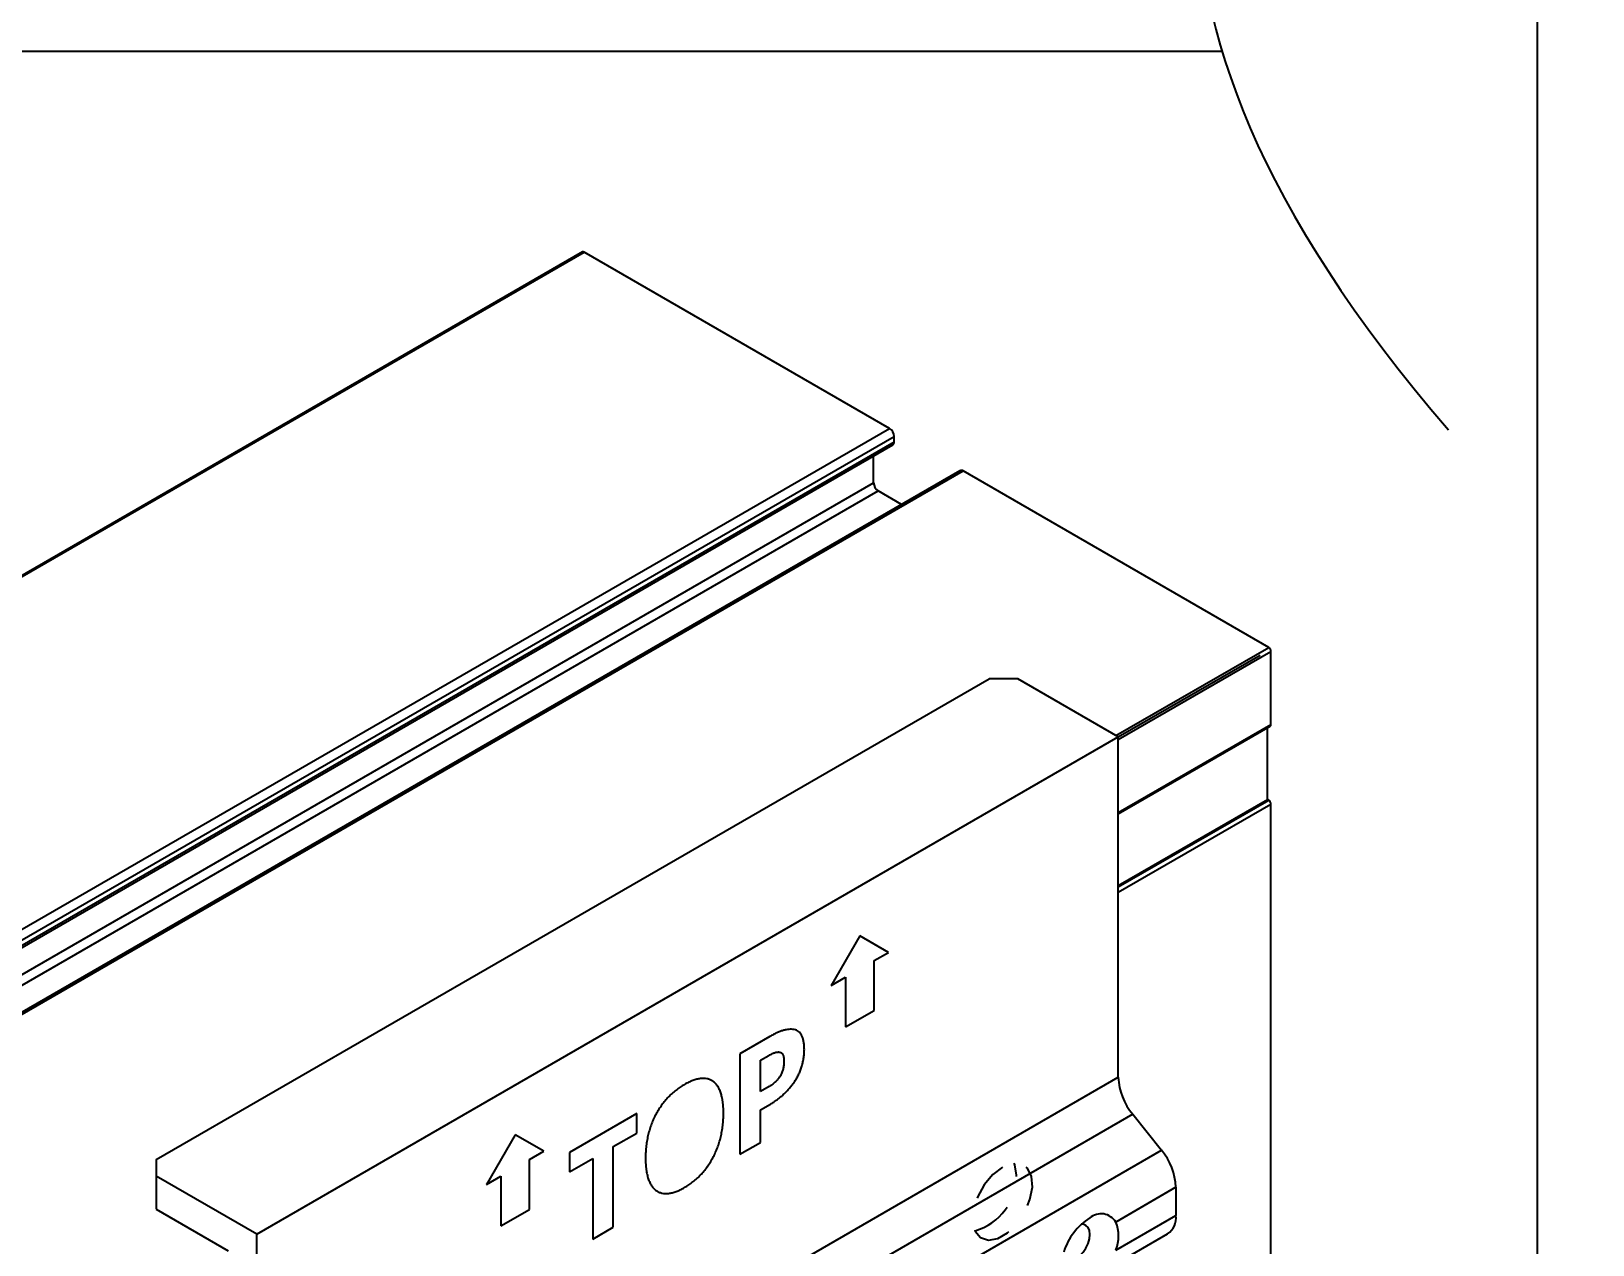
# Model space of a CAD drawing. Extents: x -3.7 to 16.1, y -12.1 to 0.
# Drawn here: x 11.245 to 16.052, y -8.651 to -4.917 of the extents above; entities that cross this region are included whole.
import ezdxf
from ezdxf import colors
from ezdxf.entities.mleader import LeaderData, LeaderLine
from ezdxf.math import Vec2, Vec3

# ---------------------------------------------------------------- set-up
doc = ezdxf.new("R2010")
doc.units = 0
doc.header["$LTSCALE"] = 0.5
doc.header["$MEASUREMENT"] = 0
doc.linetypes.add('HIDDEN', pattern=[0.375, 0.25, -0.125])
for name, color, linetype in [('Dimension', 10, 'CONTINUOUS'), ('FAB DWG', 221, 'CONTINUOUS'), ('Housing', 150, 'CONTINUOUS')]:
    doc.layers.add(name, color=color, linetype=linetype)
doc.layers.add('Jig', color=41, linetype='CONTINUOUS', lineweight=13)
doc.layers.add('Text-Unprinted', color=131, linetype='CONTINUOUS', plot=False)
doc.styles.get("Standard").update_dxf_attribs({"font": 'arial.ttf'})

msp = doc.modelspace()

# ---------------------------------------------------------------- linework, layer by layer
at = {"layer": 'Dimension', "transparency": 16777216}
msp.add_open_spline([(14.876234, -0.188676), (16.051584, -1.555626), (15.241842, -3.166314), (14.432099, -4.777003), (15.60745, -6.143953)], degree=3, dxfattribs=at)
at = {"layer": 'Housing', "linetype": 'Continuous', "lineweight": 25, "transparency": 16777216}
for p, q in [((12.941946, -5.595938), (9.168486, -7.773485)), ((9.173485, -7.77398), (12.946946, -5.596433)), ((13.887177, -6.139217), (12.946946, -5.596433)), ((10.113716, -8.316764), (13.887177, -6.139217)), ((10.123715, -8.366746), (13.897176, -6.189199)), ((10.127858, -8.341259), (13.901319, -6.163712)), ((10.127858, -8.357589), (13.901319, -6.180042)), ((13.901319, -6.180042), (13.901319, -6.163712)), ((13.838121, -6.306867), (13.838121, -6.223291)), ((14.103894, -6.269107), (10.330433, -8.446654)), ((10.340432, -8.447644), (14.113893, -6.270097)), ((15.054124, -6.812881), (14.113893, -6.270097)), ((10.06466, -8.484414), (13.838121, -6.306867)), ((10.078803, -8.508909), (13.852263, -6.331362)), ((13.924158, -6.372866), (13.852263, -6.331362)), ((14.584071, -7.083921), (15.054124, -6.812881)), ((14.591143, -7.088003), (15.027615, -6.836347)), ((14.591272, -7.096094), (15.061195, -6.825128)), ((15.061195, -7.050494), (15.061195, -6.825128)), ((14.591272, -7.321459), (15.061195, -7.050494)), ((14.591272, -7.324842), (15.059124, -7.055072)), ((15.050589, -7.281167), (15.050589, -7.059999)), ((14.591272, -7.54601), (15.050589, -7.281167)), ((14.591272, -7.550092), (15.054124, -7.283208)), ((14.591272, -7.566421), (15.061195, -7.295456)), ((15.054124, -7.283208), (15.050589, -7.281167)), ((15.061195, -9.299662), (15.061195, -7.295456))]:
    msp.add_line(p, q, dxfattribs=at)
at = {"layer": 'Housing', "transparency": 16777216}
msp.add_lwpolyline([(14.910877, -4.979556), (9.660877, -4.979556)], dxfattribs=at)
at = {"layer": 'Housing', "linetype": 'HIDDEN', "lineweight": 25, "transparency": 16777216, "flags": 128}
for points in [[(14.235125, -8.412091), (14.205277, -8.435073), (14.178664, -8.467068), (14.158169, -8.504608), (14.146014, -8.543626), (14.143515, -8.579893), (14.150944, -8.609479), (14.167494, -8.629178), (14.191374, -8.636855), (14.219995, -8.631679), (14.250255, -8.61421), (14.278876, -8.586341), (14.302756, -8.551093), (14.319306, -8.512285), (14.326735, -8.474122), (14.324236, -8.440741), (14.312081, -8.415757), (14.291586, -8.40188), (14.264973, -8.400612), (14.235125, -8.412091)], [(14.277702, -8.436688), (14.272721, -8.405096), (14.270582, -8.399837)]]:
    msp.add_lwpolyline(points, dxfattribs=at)
at = {"layer": 'Housing', "linetype": 'Continuous', "lineweight": 25, "transparency": 16777216}
for centre, radius, start, end in [((12.944017, -5.600522), 0.00503, 54.382423, 114.307119), ((13.870615, -6.165109), 0.030736, 2.605478, 57.394522), ((13.891519, -6.181124), 0.00986, 305.013333, 6.298848), ((14.108035, -6.278275), 0.01006, 54.382423, 114.307119), ((13.868826, -6.30547), 0.030736, 182.605478, 237.394522), ((15.045843, -6.825827), 0.015368, 2.605478, 57.394522), ((15.056295, -7.051035), 0.00493, 305.013333, 6.298848), ((15.045843, -7.296154), 0.015368, 2.605478, 57.394522)]:
    msp.add_arc(centre, radius, start, end, dxfattribs=at)
at = {"layer": 'Housing', "linetype": 'HIDDEN', "lineweight": 25, "transparency": 16777216}
msp.add_arc((14.101128, -8.438566), 0.176583, 286.175308, 0.609418, dxfattribs=at)
at = {"layer": 'Jig', "linetype": 'Continuous', "lineweight": 25, "transparency": 16777216}
for p, q in [((11.630262, -8.388907), (14.193524, -6.909532)), ((14.281913, -6.909532), (14.193524, -6.909532)), ((14.591272, -7.088077), (14.281913, -6.909532)), ((11.939621, -8.618465), (14.591272, -7.088077)), ((14.591272, -8.135855), (14.591272, -7.088077)), ((13.795777, -7.700314), (13.707388, -7.853407)), ((13.884165, -7.751381), (13.795777, -7.700314)), ((13.839971, -7.776888), (13.884165, -7.751381)), ((13.839971, -7.930008), (13.839971, -7.776888)), ((13.707388, -7.853407), (13.751583, -7.827901)), ((13.751583, -7.827901), (13.751583, -7.981021)), ((13.751583, -7.981021), (13.839971, -7.930008)), ((13.51878, -8.010633), (13.426018, -8.064102)), ((13.426018, -8.064102), (13.426018, -8.372807)), ((13.48956, -8.083508), (13.515208, -8.068705)), ((13.48956, -8.179876), (13.48956, -8.083508)), ((11.939621, -9.666242), (14.591272, -8.135855)), ((13.516776, -8.164168), (13.48956, -8.179876)), ((13.48956, -8.235955), (13.520418, -8.218145)), ((14.635466, -8.249765), (11.983816, -9.780152)), ((13.108882, -8.247135), (12.901556, -8.366793)), ((13.108882, -8.30757), (13.108882, -8.247135)), ((13.48956, -8.336134), (13.48956, -8.235955)), ((14.635466, -8.249765), (14.72442, -8.360418)), ((12.735117, -8.312469), (12.646728, -8.465562)), ((12.823505, -8.363536), (12.735117, -8.312469)), ((13.036786, -8.34918), (13.108882, -8.30757)), ((12.07277, -9.890805), (14.72442, -8.360418)), ((13.036786, -8.59745), (13.036786, -8.34918)), ((13.426018, -8.372807), (13.48956, -8.336134)), ((11.630262, -8.388907), (11.630262, -8.43992)), ((12.779311, -8.389043), (12.823505, -8.363536)), ((12.779311, -8.542163), (12.779311, -8.389043)), ((12.901556, -8.366793), (12.901556, -8.427227)), ((12.901556, -8.427227), (12.973651, -8.385617)), ((12.973651, -8.385617), (12.973651, -8.633888)), ((11.630262, -8.43992), (11.630262, -8.542)), ((11.939621, -8.618465), (11.630262, -8.43992)), ((12.646728, -8.465562), (12.690922, -8.440056)), ((12.690922, -8.440056), (12.690922, -8.593176)), ((14.768614, -8.474328), (14.583555, -8.581134)), ((14.768614, -8.474328), (14.768614, -8.560616)), ((11.630262, -8.542), (11.851233, -8.669532)), ((12.690922, -8.593176), (12.779311, -8.542163)), ((12.973651, -8.633888), (13.036786, -8.59745)), ((14.583555, -8.667423), (14.768614, -8.560616)), ((11.939621, -9.666242), (11.939621, -8.618465)), ((14.552091, -8.727881), (14.742709, -8.617866))]:
    msp.add_line(p, q, dxfattribs=at)
at = {"layer": 'Jig', "linetype": 'Continuous', "lineweight": 25, "transparency": 16777216, "flags": 128}
for points in [[(14.503449, -8.619498), (14.502061, -8.607606), (14.497983, -8.598064), (14.491471, -8.591472), (14.482935, -8.588243), (14.477407, -8.587992)], [(14.41897, -8.689243), (14.423501, -8.69564), (14.431085, -8.70059), (14.440438, -8.702047), (14.450974, -8.69992), (14.46203, -8.694342), (14.472912, -8.685665), (14.482935, -8.674432), (14.491471, -8.661351), (14.497983, -8.647242), (14.502061, -8.632993), (14.503449, -8.619498)]]:
    msp.add_lwpolyline(points, dxfattribs=at)
at = {"layer": 'Jig', "linetype": 'Continuous', "lineweight": 25, "transparency": 16777216}
for centre, radius, start, end in [((14.782928, -8.127025), 0.19186, 182.637601, 219.772196), ((14.576958, -8.483157), 0.19186, 2.637601, 39.772196), ((14.608518, -8.731553), 0.194032, 122.786113, 162.621686), ((14.53801, -8.609412), 0.053609, 31.835202, 130.142646), ((14.476707, -8.624278), 0.11523, 338.011639, 21.988361), ((14.709352, -8.568287), 0.059757, 303.932735, 7.374708)]:
    msp.add_arc(centre, radius, start, end, dxfattribs=at)
for points, knots in [([(13.624969, -8.050274), (13.624783, -8.045792), (13.624424, -8.037123), (13.622772, -8.025335), (13.620259, -8.015092), (13.616818, -8.006459), (13.612347, -7.999574), (13.607077, -7.994176), (13.60082, -7.990476), (13.593611, -7.988567), (13.585806, -7.987859), (13.577541, -7.988137), (13.568832, -7.989395), (13.559675, -7.991723), (13.550094, -7.994911), (13.540048, -7.999168), (13.529555, -8.004404), (13.522415, -8.008532), (13.51878, -8.010633)], [0, 0, 0, 0, 0.07589868, 0.14679792, 0.21254868, 0.2747356, 0.33362825, 0.39025223, 0.44619676, 0.50274123, 0.5600415, 0.61807683, 0.67692769, 0.73734286, 0.79940984, 0.86373385, 0.93062828, 1, 1, 1, 1]), ([(13.515208, -8.068705), (13.517048, -8.06767), (13.520639, -8.065649), (13.525867, -8.063022), (13.530771, -8.06093), (13.535324, -8.059384), (13.53953, -8.058372), (13.543365, -8.057943), (13.546907, -8.057936), (13.550078, -8.058546), (13.55292, -8.059735), (13.555337, -8.061642), (13.557407, -8.064156), (13.559161, -8.067283), (13.560409, -8.071209), (13.561346, -8.075725), (13.561959, -8.080858), (13.562008, -8.084636), (13.562033, -8.086597)], [0, 0, 0, 0, 0.07856714, 0.15342122, 0.22367988, 0.28967482, 0.35180611, 0.41055276, 0.46609552, 0.52055644, 0.57289426, 0.62586731, 0.67986727, 0.73578908, 0.79576353, 0.85929573, 0.92695035, 1, 1, 1, 1]), ([(13.520418, -8.218145), (13.523922, -8.216129), (13.530822, -8.212158), (13.540962, -8.205051), (13.550721, -8.197567), (13.560081, -8.18942), (13.569056, -8.180711), (13.577635, -8.171391), (13.585796, -8.161484), (13.593528, -8.151051), (13.6007, -8.140111), (13.606947, -8.128562), (13.612302, -8.116561), (13.616633, -8.104113), (13.620144, -8.091227), (13.622696, -8.077905), (13.624439, -8.064074), (13.624789, -8.054969), (13.624969, -8.050274)], [0, 0, 0, 0, 0.06625418, 0.1305074, 0.19272371, 0.25331388, 0.31303565, 0.37195716, 0.43052462, 0.48919227, 0.54778568, 0.60567671, 0.66445615, 0.72497444, 0.78767312, 0.85403404, 0.92475038, 1, 1, 1, 1]), ([(13.562033, -8.086597), (13.562022, -8.088647), (13.562, -8.092618), (13.561509, -8.098656), (13.560729, -8.104498), (13.559458, -8.110202), (13.557943, -8.11571), (13.556013, -8.121042), (13.553661, -8.126163), (13.551058, -8.131164), (13.547985, -8.135947), (13.5446, -8.140594), (13.540842, -8.145028), (13.536721, -8.149215), (13.53224, -8.153238), (13.52741, -8.157081), (13.522217, -8.160878), (13.518625, -8.16305), (13.516776, -8.164168)], [0, 0, 0, 0, 0.07289813, 0.14122738, 0.20619672, 0.26770798, 0.32590514, 0.38278025, 0.43737884, 0.49131281, 0.5469995, 0.60292706, 0.66051825, 0.72127329, 0.78434257, 0.85199671, 0.92381186, 1, 1, 1, 1]), ([(13.256018, -8.157929), (13.251554, -8.160639), (13.24283, -8.165937), (13.230106, -8.175225), (13.218084, -8.185273), (13.206748, -8.196165), (13.196153, -8.207944), (13.186291, -8.220587), (13.177098, -8.234027), (13.168649, -8.248307), (13.161109, -8.263326), (13.154439, -8.278964), (13.14885, -8.295202), (13.144272, -8.312022), (13.140606, -8.329459), (13.138006, -8.34745), (13.136341, -8.366064), (13.136026, -8.378399), (13.135863, -8.384759)], [0, 0, 0, 0, 0.06502404, 0.12707058, 0.18663629, 0.24428201, 0.3007457, 0.35635223, 0.41227377, 0.46914428, 0.52689148, 0.58562858, 0.64641908, 0.70972261, 0.77623528, 0.84667603, 0.92094192, 1, 1, 1, 1]), ([(13.376055, -8.246133), (13.375916, -8.23997), (13.375646, -8.227995), (13.373981, -8.211369), (13.371355, -8.196446), (13.367706, -8.183272), (13.363127, -8.171738), (13.357538, -8.16195), (13.350867, -8.154015), (13.343334, -8.147683), (13.334861, -8.143214), (13.325755, -8.140174), (13.315812, -8.139065), (13.30525, -8.139353), (13.293899, -8.141624), (13.281923, -8.145284), (13.269204, -8.150724), (13.260482, -8.15549), (13.256018, -8.157929)], [0, 0, 0, 0, 0.0788202, 0.15314265, 0.22307399, 0.28963731, 0.35298906, 0.41382585, 0.47260768, 0.53039886, 0.58731268, 0.64322549, 0.69911923, 0.75574699, 0.81343661, 0.87283265, 0.93492645, 1, 1, 1, 1]), ([(13.256019, -8.475277), (13.260483, -8.472542), (13.269209, -8.467196), (13.281922, -8.457872), (13.293929, -8.447679), (13.305224, -8.436585), (13.315852, -8.424652), (13.325755, -8.411834), (13.334888, -8.398083), (13.343316, -8.383579), (13.350891, -8.368322), (13.357522, -8.352451), (13.363117, -8.336017), (13.367707, -8.319038), (13.371355, -8.301516), (13.373975, -8.283452), (13.375647, -8.264811), (13.375917, -8.25248), (13.376055, -8.246133)], [0, 0, 0, 0, 0.06463569, 0.12634022, 0.18539326, 0.24296327, 0.29932336, 0.35527939, 0.41133653, 0.46865517, 0.52671143, 0.58604599, 0.64722915, 0.71067823, 0.7773326, 0.84734263, 0.92143718, 1, 1, 1, 1]), ([(13.135863, -8.384759), (13.136027, -8.390931), (13.136345, -8.402922), (13.137998, -8.419645), (13.140623, -8.434682), (13.14427, -8.447994), (13.14886, -8.459674), (13.154455, -8.46965), (13.161085, -8.477869), (13.168664, -8.484374), (13.17709, -8.489182), (13.18627, -8.492292), (13.196131, -8.493772), (13.206756, -8.49341), (13.218065, -8.491477), (13.230097, -8.487773), (13.242827, -8.482424), (13.251554, -8.477696), (13.256018, -8.475277)], [0, 0, 0, 0, 0.07855316, 0.15262743, 0.2226183, 0.28925442, 0.35268614, 0.41385255, 0.47317088, 0.53121125, 0.5885142, 0.64477845, 0.700478, 0.75682266, 0.81437692, 0.87369048, 0.93537811, 1, 1, 1, 1])]:
    msp.add_open_spline(points, degree=3, knots=knots, dxfattribs=at)
at = {"layer": 'Text-Unprinted', "transparency": 16777216}
msp.add_lwpolyline([(0, 0), (15.880087, 0), (15.880087, -12.122717), (0, -12.122717)], close=True, dxfattribs=at)

# ---------------------------------------------------------------- leaders
at = {"layer": 'FAB DWG', "ltscale": 0.5, "transparency": 16777216}
ml = msp.add_multileader_mtext('Standard', dxfattribs=at)
ml.set_content('BK01341', color=256)
ml.set_leader_properties()
ml.build(insert=Vec2(0, 0))
ml.multileader.update_dxf_attribs({"dogleg_length": 0.36, "arrow_head_size": 0.5})
ctx = ml.context
ctx.base_point, ctx.char_height, ctx.arrow_head_size, ctx.landing_gap_size, ctx.plane_origin = Vec3(7.486279, -5.034339), 0.188, 0.5, 0.09, Vec3(-1.086023, -11.530452)
notes = []
notes.append((ctx, [(0, (1, 1, 0), (7.126279, -5.034339), (1, 0), 0.36, [(0, [(6.87713, -6.191246)], 0, [])])]))
ctx.mtext.insert, ctx.mtext.width, ctx.mtext.flow_direction = Vec3(7.576279, -4.938672), 7.6221832, 5
for ctx, leaders in notes:
    for number, flags, end, landing, length, lines in leaders:
        leader = LeaderData()
        leader.index, (leader.has_last_leader_line, leader.has_dogleg_vector, leader.attachment_direction) = number, flags
        leader.last_leader_point, leader.dogleg_vector, leader.dogleg_length = Vec3(end), Vec3(landing), length
        for number, points, colour, breaks in lines:
            line = LeaderLine()
            line.index, line.vertices, line.color, line.breaks = number, Vec3.list(points), colors.encode_raw_color(colour), breaks
            leader.lines.append(line)
        ctx.leaders.append(leader)

doc.saveas('drawing.dxf')
